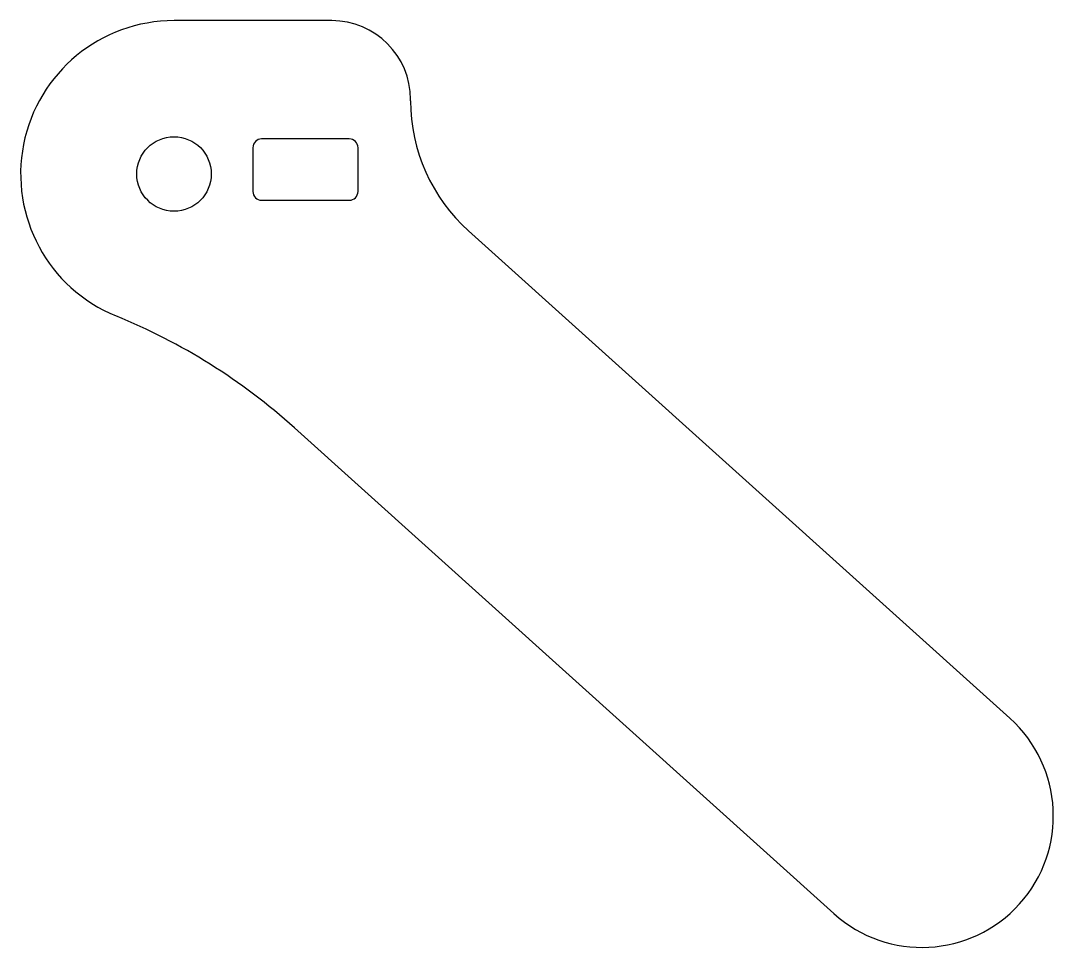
# Model space of a CAD drawing. Header units: millimetres. Extents: x -18 to 100, y -88 to 18.
import ezdxf

# ---------------------------------------------------------------- set-up
doc = ezdxf.new("R2010")
doc.units = ezdxf.units.MM

msp = doc.modelspace()

# ---------------------------------------------------------------- linework, layer by layer
at = {"color": 7, "linetype": 'Continuous', "lineweight": 25}
for p, q in [((18, 17.5), (0, 17.5)), ((27, 8.36), (27, 8.5)), ((20, 4), (10, 4)), ((9, 3), (9, -2)), ((21, -2), (21, 3)), ((10, -3), (20, -3)), ((95.39, -62.12), (33.62, -6.5)), ((13.75, -28.98), (75.31, -84.41))]:
    msp.add_line(p, q, dxfattribs=at)
msp.add_circle((0, 0), 4.25, dxfattribs=at)
for centre, radius, start, end in [((0, 0), 17.5, 90, 247.7829), ((18, 8.5), 9, 0, 90), ((47, 8.36), 20, 180, 228), ((10, 3), 1, 90, 180), ((20, 3), 1, 0, 90), ((10, -2), 1, 180, 270), ((20, -2), 1, 270, 0), ((-33.09, -81), 70, 48, 67.7829), ((85.35, -73.27), 15, 228, 48)]:
    msp.add_arc(centre, radius, start, end, dxfattribs=at)

doc.saveas('drawing.dxf')
